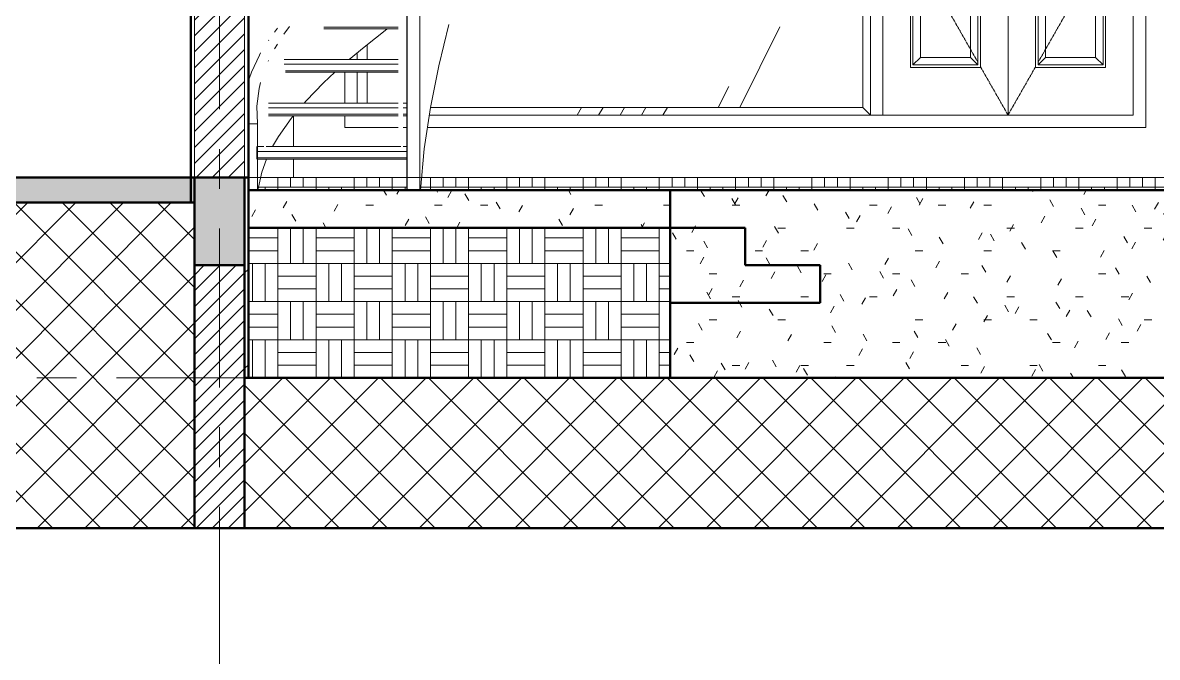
# Model space of a CAD drawing. Header units: millimetres. Extents: x 2164007 to 2324354, y -2513385 to -2308978.
# Drawn here: x 2219618 to 2224151, y -2465301 to -2462767 of the extents above; entities that cross this region are included whole.
import ezdxf

# ---------------------------------------------------------------- set-up
doc = ezdxf.new("R2010")
doc.units = ezdxf.units.MM
doc.linetypes.add('Dash 1_16_', pattern=[3.175, 1.5875, -1.5875])
doc.linetypes.add('Grid Line', pattern=[22.224999999999994, 12.7, -3.174999999999999, 3.174999999999999, -3.174999999999999])
for name, color, linetype, lineweight in [('A-DETL-GENF', 8, 'Continuous', 9), ('A-DETL-WIDE', 214, 'Continuous', 50), ('A-FLOR', 8, 'Continuous', 13), ('A-FLOR-PATT', 8, 'Continuous', 13), ('A-GLAZ', 8, 'Continuous', 13), ('A-WALL', 113, 'Continuous', 20), ('A-WALL-PATT', 8, 'Continuous', 50), ('S-GRID', 8, 'Continuous', 9), ('S-STRS', 8, 'Continuous', 9)]:
    doc.layers.add(name, color=color, linetype=linetype, lineweight=lineweight)
pattern_1 = [(45, (2224097.582859662, -2460935.894721178), (-31.81980515339464, 31.81980515339464), [])]
pattern_2 = [(0, (2224097.582859662, -2460935.894721178), (365.76, 91.44), [30.175, -244.145, 30.175, -244.145, -1463.04]), (0, (2224097.582859662, -2460935.894721178), (365.76, 91.44), [-548.64, 30.175, -518.465, 30.175, -244.145, -640.08]), (0, (2224097.582859662, -2460935.894721178), (365.76, 91.44), [-1371.6, 30.175, -152.705, 30.175, -427.025]), (120, (2224234.742859662, -2460890.174721178), (-262.069362922049, 271.0374516881963), [30.17499999999999, -244.1449999999999, 30.17499999999999, -1707.184999999999]), (120, (2224234.742859662, -2460890.174721178), (-262.069362922049, 271.0374516881963), [-304.4949999999998, -244.1449999999999, 30.17499999999999, -518.4649999999996, -914.3999999999995]), (120, (2224234.742859662, -2460890.174721178), (-262.069362922049, 271.0374516881963), [-1097.279999999999, 30.17499999999999, -244.1449999999999, 30.17499999999999, -609.9049999999995]), (120, (2224234.742859662, -2460890.174721178), (-262.069362922049, 271.0374516881963), [-1401.774999999999, -152.7049999999999, 30.17499999999999, -427.0249999999997]), (240, (2224280.462859662, -2460707.294721178), (-103.6906370779508, -362.4774516881963), [30.175, -244.145, 30.175, -1707.185]), (240, (2224280.462859662, -2460707.294721178), (-103.6906370779508, -362.4774516881963), [-304.495, -244.145, 30.175, -518.465, -914.4]), (240, (2224280.462859662, -2460707.294721178), (-103.6906370779508, -362.4774516881963), [-1097.28, 30.175, -244.145, 30.175, -609.905]), (240, (2224280.462859662, -2460707.294721178), (-103.6906370779508, -362.4774516881963), [-1401.775, -152.705, 30.175, -427.025])]

# ---------------------------------------------------------------- blocks, each defined once
blk = doc.blocks.new('cua so 3200x1850x60 - S4-1124333-mc 1-1')
at = {"layer": 'A-GLAZ', "lineweight": 9}
h = blk.add_hatch(dxfattribs=at)
h.set_pattern_fill('FP_3', color=256, style=0, pattern_type=2)
h.set_pattern_definition([(65.905, (1702.603, 2564.3), (-822.9527693669198, 2760.294080781306), [1119.907, -671.944, 1119.907, -2096.618]), (65.905, (1702.603, 2564.3), (-822.9527693669198, 2760.294080781306), [-2911.757, -671.944, 447.963, -976.711]), (65.905, (1651.487, 2621.45), (-822.9527693669198, 2760.294080781306), [895.925, -1119.907, 671.944, -2320.599]), (65.905, (1651.487, 2621.45), (-822.9527693669198, 2760.294080781306), [-2687.776, -671.944, 783.935, -864.72]), (65.905, (1651.487, 2792.9), (-822.9527693669198, 2760.294080781306), [671.944, -1343.888, 447.963, -2544.58]), (65.905, (1651.487, 2792.9), (-822.9527693669198, 2760.294080781306), [-2463.795, -671.944, 1007.916, -864.72]), (65.905, (1804.836, 2621.45), (-822.9527693669198, 2760.294080781306), [671.944, -1343.888, 559.953, -2432.59]), (65.905, (1958.186, 2792.9), (-822.9527693669198, 2760.294080781306), [335.972, -1679.86, 223.981, -2768.562]), (65.905, (1702.603, 3078.65), (-822.9527693669198, 2760.294080781306), [223.981, -1679.86, 223.981, -2880.552]), (65.905, (1702.603, 3078.65), (-822.9527693669198, 2760.294080781306), [-2127.823, -895.925, 559.953, -1424.674]), (65.905, (2622.701, 2907.2), (-822.9527693669198, 2760.294080781306), [1119.907, -1679.86, 1343.888, -887.118]), (65.905, (2622.701, 2735.75), (-822.9527693669198, 2760.294080781306), [1567.869, -1119.907, 1679.86, -663.137]), (65.905, (2724.934, 2792.9), (-822.9527693669198, 2760.294080781306), [1791.851, -895.925, 1343.888, -976.711]), (65.905, (2878.283, 2964.35), (-822.9527693669198, 2760.294080781306), [1119.907, -1567.869, 895.925, -1424.674]), (65.905, (2724.934, 3307.25), (-822.9527693669198, 2760.294080781306), [559.953, -2239.813, 671.944, -1536.664]), (65.905, (3031.633, 3135.8), (-822.9527693669198, 2760.294080781306), [447.963, -2239.813, 447.963, -1872.636])])
h.paths.add_polyline_path([(-1664.892379015092, 297.6190476190449), (-1624.892379015088, 297.6190476190449), (-1624.892379015088, 420.6285714285711), (-1664.892379015092, 420.6285714285711)], flags=0)
h.paths.add_polyline_path([(-1624.892379015088, 471.4285714285725), (-1624.892379015088, 530.8966803591981), (-1657.892351724039, 503.6907233053229), (-1664.892379015092, 497.7870970723428), (-1664.892379015092, 471.4285714285725), (-1657.892351724039, 471.4285714285725)], flags=0)
h.paths.add_polyline_path([(-1664.892379015092, 893.609763090089), (-1638.978300008123, 913.276454980859), (-1638.978300008123, 1646.854730098672), (-1664.892379015092, 1623.289801137862), (-1664.892379015092, 900.9870927892517)], flags=0)
h.paths.add_polyline_path([(-1664.892379015092, 1697.13288379876), (-1624.892379015088, 1729.548996956753), (-1624.892379015088, 2720.000000000001), (-1664.892379015092, 2750.000000000001), (-1664.892379015092, 1726.20555555556)], flags=0)
h = blk.add_hatch(dxfattribs=at)
h.set_pattern_fill('FP_2', color=256, style=0, pattern_type=2)
h.set_pattern_definition([(63.435, (1707.224, 2564.3), (-920.0997168973379, 2760.290932305043), [1143, -685.8, 1143, -685.8, -1454.051]), (63.435, (1707.224, 2564.3), (-920.0997168973379, 2760.290932305043), [-3657.6, 457.2, -996.8510000000001]), (63.435, (1650.074, 2621.45), (-920.0997168973379, 2760.290932305043), [914.4, -1143, 685.8, -685.8, -1682.651]), (63.435, (1650.074, 2621.45), (-920.0997168973379, 2760.290932305043), [-3429, 800.1, -882.551]), (63.435, (1650.074, 2792.9), (-920.0997168973379, 2760.290932305043), [685.8, -1371.6, 457.2, -685.8, -1911.251]), (63.435, (1650.074, 2792.9), (-920.0997168973379, 2760.290932305043), [-3200.4, 1028.7, -882.551]), (63.435, (1821.524, 2621.45), (-920.0997168973379, 2760.290932305043), [685.8, -1371.6, 571.5, -2482.751]), (63.435, (1992.974, 2792.9), (-920.0997168973379, 2760.290932305043), [342.9, -1714.5, 228.6, -2825.651]), (63.435, (1707.224, 3078.65), (-920.0997168973379, 2760.290932305043), [228.6, -1714.5, 228.6, -914.4, -2025.551]), (63.435, (1707.224, 3078.65), (-920.0997168973379, 2760.290932305043), [-3086.1, 571.5, -1454.051]), (63.435, (2735.924, 2907.2), (-920.0997168973379, 2760.290932305043), [1143, -1714.5, 1371.6, -905.4110000000001]), (63.435, (2735.924, 2735.75), (-920.0997168973379, 2760.290932305043), [1600.2, -1143, 1714.5, -676.811]), (63.435, (2850.224, 2792.9), (-920.0997168973379, 2760.290932305043), [1828.8, -914.4, 1371.6, -996.8510000000001]), (63.435, (3021.674, 2964.35), (-920.0997168973379, 2760.290932305043), [1143, -1600.2, 914.4, -1454.051]), (63.435, (2850.224, 3307.25), (-920.0997168973379, 2760.290932305043), [571.5, -2286, 685.8, -1568.351]), (63.435, (3193.124, 3135.8), (-920.0997168973379, 2760.290932305043), [457.2, -2286, 457.2, -1911.251])])
h.paths.add_polyline_path([(355.1076209849124, 280.0000000000013), (355.1076209849124, 2720.000000000001), (-482.3999220680117, 2720.000000000001), (-482.3999220680117, 2309.895284958978), (-461.6223355119807, 2272.818781144539), (-433.084781109428, 2197.750545598907), (-419.1798835909987, 2135.635612309585), (-415.7667676273796, 2055.949518156811), (-415.5137895269067, 1702.044111827796), (-421.9915555028882, 1634.657799834422), (-439.9648127685725, 1567.271487841045), (-469.1888485820562, 1499.885175847671), (-509.2657665671806, 1432.498863854289), (-561.3314953594095, 1363.224116753604), (-619.6552623327173, 1297.726239867536), (-688.4648450918313, 1230.339927874162), (-776.4961007638958, 1153.790469628953), (-857.2766778139911, 1089.043323901007), (-971.717684840635, 1003.798473387549), (-1083.888159927277, 924.3378090936551), (-1216.891256601852, 832.9744899073033), (-1238.988665363817, 817.9366776855366), (-1265.769703736793, 740.2658217606422), (-1300.249696960848, 606.0006133131291), (-1339.961032889111, 440.189293249284), (-1372.694693162347, 280.0000000000013), (-337.8486976106021, 280.0000000000013)], flags=0)
h.paths.add_polyline_path([(-1561.690705967659, 297.6190476190449), (-1501.399654579588, 297.6190476190449), (-1501.399654579588, 420.6285714285711), (-1624.892379015088, 420.6285714285711), (-1624.892379015088, 297.6190476190449)], flags=0)
h.paths.add_polyline_path([(-1624.892379015088, 471.4285714285725), (-1501.399654579588, 471.4285714285725), (-1501.399654579588, 594.4380952380988), (-1544.422448947459, 594.4380952380988), (-1568.928847013389, 575.1346876027814), (-1624.892379015088, 530.8966803591981), (-1624.892379015088, 498.9843559758058)], flags=0)
h.paths.add_polyline_path([(-1613.259131084274, 932.3603206103205), (-1545.537693232495, 982.0456114248971), (-1545.537693232495, 1726.860748109623), (-1589.125209303661, 1689.995238095244), (-1613.259131084274, 1669.110883066247), (-1613.259131084274, 946.0246509774391)], flags=0)
h.paths.add_polyline_path([(-1521.088443476646, 999.4011171929238), (-1516.014535244795, 1003.002873666586), (-1515.21982075283, 1162.359183673478), (-1502.952377463282, 1286.508843537421), (-1479.777597576613, 1410.658503401367), (-1447.299818347201, 1534.808163265312), (-1447.299818347201, 1806.528026795783), (-1521.088443476646, 1746.896804405798), (-1521.088443476646, 1008.830781412407)], flags=0)
h.paths.add_polyline_path([(-1465.147130871984, 1039.08480285896), (-1465.123544265811, 1039.12827204472), (-1465.147130871984, 1039.111528893762)], flags=0)
h.paths.add_polyline_path([(-1464.847096296522, 1039.291737585051), (-1447.299818347201, 1051.394146617417), (-1447.299818347201, 1291.227562734246), (-1449.788775509674, 1277.092063492069), (-1463.797199290522, 1132.250793650799), (-1464.84672315628, 1039.324775839773)], flags=0)
h.paths.add_polyline_path([(-1408.448447200549, 1208.809477256475), (-1388.884563100258, 1288.854539156049), (-1347.322130218988, 1428.592019658028), (-1347.322130218988, 1706.512083676588), (-1393.335000461333, 1548.565768353196), (-1408.448447200549, 1483.350232748356), (-1408.448447200549, 1216.433904235412)], flags=0)
h.paths.add_polyline_path([(-1059.635175691397, 1340.476190476191), (-1046.450848298716, 1340.476190476191), (-1046.450848298716, 1463.485714285715), (-1077.604142799685, 1463.485714285715), (-1086.022795854682, 1386.846948655714), (-1094.703421983412, 1340.476190476191), (-1078.131022119532, 1340.476190476191)], flags=0)
h.paths.add_polyline_path([(-1022.573406863072, 1354.120401775542), (-952.4880072289426, 1408.047544964586), (-952.4880072289426, 1463.485714285715), (-1022.573406863072, 1463.485714285715), (-1022.573406863072, 1361.540754514599)], flags=0)
h.paths.add_polyline_path([(-927.1838303971881, 1428.240582463338), (-883.7796509599598, 1463.485714285715), (-927.1838303971881, 1463.485714285715), (-927.1838303971881, 1432.092724108636)], flags=0)
h.paths.add_polyline_path([(-1323.352529394173, 1501.357483824437), (-1272.726955594152, 1650.957713759223), (-1256.620882978293, 1707.216717075877), (-1245.72346497405, 1750.383642498986), (-1245.72346497405, 1962.469519222182), (-1264.759868981574, 1948.719938268032), (-1273.651085439501, 1926.202421308393), (-1323.352529394173, 1779.277547842997), (-1323.352529394173, 1506.116443917955)], flags=0)
h.paths.add_polyline_path([(-834.9198566827458, 1514.285714285716), (-823.7528006250666, 1514.285714285716), (-782.2569714685767, 1550.527253822037), (-782.2569714685767, 1637.295238095241), (-837.619976041519, 1637.295238095241), (-837.0815335514641, 1514.285714285716)], flags=0)
h.paths.add_polyline_path([(-952.4880072289426, 1514.285714285716), (-952.4880072289426, 1637.295238095241), (-1022.573406863072, 1637.295238095241), (-1022.573406863072, 1514.285714285716)], flags=0)
h.paths.add_polyline_path([(-863.916175980584, 1514.285714285716), (-863.916175980584, 1637.295238095241), (-927.1838303971881, 1637.295238095241), (-927.1838303971881, 1514.285714285716)], flags=0)
h.paths.add_polyline_path([(-1058.767297524075, 1514.285714285716), (-1046.450848298716, 1514.285714285716), (-1046.450848298716, 1637.295238095241), (-1058.767297524075, 1637.295238095241), (-1058.767297524075, 1536.961130763143)], flags=0)
h.paths.add_polyline_path([(-755.420503139947, 1575.796840882489), (-708.9132553600501, 1620.456147957184), (-708.9132553600501, 1637.295238095241), (-755.420503139947, 1637.295238095241), (-755.420503139947, 1590.834655695214)], flags=0)
h.paths.add_polyline_path([(-1424.540512856071, 1601.56050256477), (-1405.431901708534, 1658.957823129251), (-1345.95234975173, 1811.148432464604), (-1345.95234975173, 1886.000715452129), (-1424.540512856071, 1824.509041722835), (-1424.540512856071, 1609.269752631069)], flags=0)
h.paths.add_polyline_path([(-1022.573406863072, 1688.095238095238), (-952.4880072289426, 1688.095238095238), (-952.4880072289426, 1811.104761904764), (-1022.573406863072, 1811.104761904764), (-1022.573406863072, 1796.455324459978)], flags=0)
h.paths.add_polyline_path([(-1058.767297524075, 1688.095238095238), (-1046.450848298716, 1688.095238095238), (-1046.450848298716, 1811.104761904764), (-1058.767297524075, 1811.104761904764), (-1058.767297524075, 1796.455324459978)], flags=0)
h.paths.add_polyline_path([(-681.9975548829589, 1688.095238095238), (-645.1450336576156, 1688.870816714171), (-645.1450336576156, 1811.104761904764), (-681.9975548829589, 1811.104761904764), (-681.9975548829589, 1796.455324459978)], flags=0)
h.paths.add_polyline_path([(-708.9132553600501, 1688.095238095238), (-708.9132553600501, 1811.104761904764), (-755.420503139947, 1811.104761904764), (-755.420503139947, 1688.095238095238), (-745.7960337296196, 1688.095238095238)], flags=0)
h.paths.add_polyline_path([(-927.1838303971881, 1688.095238095238), (-863.916175980584, 1688.095238095238), (-863.916175980584, 1811.104761904764), (-927.1838303971881, 1811.104761904764), (-927.1838303971881, 1796.455324459978)], flags=0)
h.paths.add_polyline_path([(-782.2569714685767, 1688.095238095238), (-782.2569714685767, 1811.104761904764), (-837.619976041519, 1811.104761904764), (-837.619976041519, 1688.095238095238)], flags=0)
h.paths.add_polyline_path([(-618.6124984392999, 1721.172750135096), (-592.0478104669317, 1754.827364290096), (-592.0478104669317, 1811.104761904764), (-618.6124984392999, 1811.104761904764), (-618.6124984392999, 1731.938594883283)], flags=0)
h.paths.add_polyline_path([(-1624.892379015088, 1729.548996956753), (-1561.690705967659, 1779.795301330254), (-1443.128130181899, 1869.495361449009), (-1305.73083622459, 1969.887678875591), (-1266.241897857039, 1998.452023906324), (-1203.766115035774, 2182.350000000002), (-1188.186639490371, 2231.516715155175), (-1194.742835345833, 2263.323587335701), (-1243.857456027226, 2464.482160147497), (-1266.623359210071, 2553.07476001391), (-1323.288090904743, 2720.000000000001), (-1624.892379015088, 2720.000000000001), (-1624.892379015088, 1762.415873015877)], flags=0)
h.paths.add_polyline_path([(-566.354255339436, 1791.903852601532), (-553.9764039488372, 1811.104761904764), (-566.354255339436, 1811.104761904764), (-566.354255339436, 1796.455324459978)], flags=0)
h.paths.add_polyline_path([(-1224.202827443406, 1835.631336492324), (-1214.970577481764, 1872.636660029458), (-1184.432033367273, 2006.803149366226), (-1224.202827443406, 1978.013408067756), (-1224.202827443406, 1868.219618521128)], flags=0)
h.paths.add_polyline_path([(-1325.273981279102, 1860.559087426293), (-1299.284171584891, 1922.140674612394), (-1325.273981279102, 1902.01409804937), (-1325.273981279102, 1864.373489597045)], flags=0)
h.paths.add_polyline_path([(-755.420503139947, 1861.904761904765), (-708.9132553600501, 1861.904761904765), (-708.9132553600501, 1984.914285714289), (-755.420503139947, 1984.914285714289)], flags=0)
h.paths.add_polyline_path([(-782.2569714685767, 1861.904761904765), (-782.2569714685767, 1984.914285714289), (-837.619976041519, 1984.914285714289), (-837.619976041519, 1861.904761904765)], flags=0)
h.paths.add_polyline_path([(-1022.573406863072, 1861.904761904765), (-952.4880072289426, 1861.904761904765), (-952.4880072289426, 1984.914285714289), (-1022.573406863072, 1984.914285714289), (-1022.573406863072, 1926.202421308393)], flags=0)
h.paths.add_polyline_path([(-1058.767297524075, 1861.904761904765), (-1057.871224253503, 1861.904761904765), (-1058.767297524075, 1926.202421308393)], flags=0)
h.paths.add_polyline_path([(-526.1205943832757, 1861.904761904765), (-524.9528364484842, 1861.904761904765), (-522.2721880935676, 1867.371616815842), (-522.2721880935676, 1920.485324617391), (-526.1205943832757, 1926.202421308393), (-526.1205943832757, 1873.042534071356)], flags=0)
h.paths.add_polyline_path([(-681.9975548829589, 1861.904761904765), (-645.1450336576156, 1861.904761904765), (-645.1450336576156, 1984.914285714289), (-681.9975548829589, 1984.914285714289)], flags=0)
h.paths.add_polyline_path([(-592.0478104669317, 1861.904761904765), (-592.0478104669317, 1984.914285714289), (-618.6124984392999, 1984.914285714289), (-618.6124984392999, 1861.904761904765)], flags=0)
h.paths.add_polyline_path([(-550.5337678192789, 1861.904761904765), (-550.6158122861073, 1971.589359801307), (-559.2259099595916, 1984.914285714289), (-566.354255339436, 1984.914285714289), (-566.354255339436, 1861.904761904765)], flags=0)
h.paths.add_polyline_path([(-927.1838303971881, 1861.904761904765), (-863.916175980584, 1861.904761904765), (-863.916175980584, 1984.914285714289), (-927.1838303971881, 1984.914285714289)], flags=0)
h.paths.add_polyline_path([(-1224.210757458816, 2030.868659650285), (-1171.26515733321, 2071.934302288314), (-1163.727713834755, 2112.856147479681), (-1174.510527990693, 2165.168128263247), (-1212.121420885831, 2073.71904761905), (-1224.210757458816, 2045.460946001684), (-1224.210757458816, 2037.508730158734)], flags=0)
h.paths.add_polyline_path([(-708.9132553600501, 2035.714285714286), (-708.9132553600501, 2158.72380952381), (-755.420503139947, 2158.72380952381), (-755.420503139947, 2035.714285714286), (-745.7960337296196, 2035.714285714286)], flags=0)
h.paths.add_polyline_path([(-681.9975548829589, 2035.714285714286), (-645.1450336576156, 2035.714285714286), (-645.9700545942732, 2100.055337003155), (-681.9975548829589, 2138.932752823884), (-681.9975548829589, 2055.949518156811)], flags=0)
h.paths.add_polyline_path([(-594.076167457677, 2035.714285714286), (-618.6124984392999, 2066.675218290477), (-618.6124984392999, 2035.714285714286)], flags=0)
h.paths.add_polyline_path([(-782.2569714685767, 2035.714285714286), (-782.2569714685767, 2158.72380952381), (-837.619976041519, 2158.72380952381), (-837.619976041519, 2035.714285714286)], flags=0)
h.paths.add_polyline_path([(-927.1838303971881, 2035.714285714286), (-863.916175980584, 2035.714285714286), (-863.916175980584, 2158.72380952381), (-927.1838303971881, 2158.72380952381), (-927.1838303971881, 2055.949518156811)], flags=0)
h.paths.add_polyline_path([(-1058.767297524075, 2035.714285714286), (-1058.142940015848, 2035.714285714286), (-1058.767297524075, 2055.949518156811)], flags=0)
h.paths.add_polyline_path([(-952.4880072289426, 2035.714285714286), (-952.4880072289426, 2158.72380952381), (-980.4859791036911, 2158.72380952381), (-1022.573406863072, 2126.542292494732), (-1022.573406863072, 2035.714285714286)], flags=0)
h.paths.add_polyline_path([(-1013.627008055099, 2209.523809523812), (-998.6347511035018, 2209.523809523812), (-903.1807680370143, 2290.980952380958), (-874.2854781470483, 2316.831666803823), (-893.7102439546572, 2332.533333333334), (-1035.07968330012, 2332.533333333334), (-1035.07968330012, 2209.523809523812)], flags=0)
h.paths.add_polyline_path([(-1058.767297524075, 2209.523809523812), (-1058.142940015848, 2209.523809523812), (-1058.767297524075, 2315.443711853646)], flags=0)
h.paths.add_polyline_path([(-837.619976041519, 2209.523809523812), (-782.2569714685767, 2209.523809523812), (-782.2569714685767, 2237.546219560539), (-831.071876029214, 2279.96741459627), (-837.619976041519, 2274.481253200891), (-837.619976041519, 2218.560317460318)], flags=0)
h.paths.add_polyline_path([(-754.2530608301529, 2209.523809523812), (-752.7861723395499, 2209.523809523812), (-755.420503139947, 2212.040567858252), (-755.420503139947, 2209.523809523812)], flags=0)
h.paths.add_polyline_path([(-904.3653474626608, 2209.523809523812), (-863.916175980584, 2209.523809523812), (-863.916175980584, 2252.449641484551), (-915.8610833549736, 2209.523809523812), (-911.5984289670117, 2209.523809523812)], flags=0)
h.paths.add_polyline_path([(-1035.07968330012, 2383.333333333335), (-951.3121115156864, 2383.333333333335), (-951.3121115156864, 2506.342857142859), (-1035.07968330012, 2506.342857142859), (-1035.07968330012, 2445.190808702062)], flags=0)
h.paths.add_polyline_path([(-1058.767297524075, 2383.333333333335), (-1058.142940015848, 2383.333333333335), (-1058.767297524075, 2445.190808702062)], flags=0)
h.paths.add_polyline_path([(-592.0478104669317, 2459.387530039796), (-592.0478104669317, 2527.618711635745), (-598.5073205769071, 2518.498036944818), (-598.5073205769071, 2466.851470396456)], flags=0)
h.paths.add_polyline_path([(-658.0108617200601, 2546.131695405757), (-642.9881059966914, 2566.167462359184), (-624.7903325093407, 2595.253174603179), (-624.7903325093407, 2720.000000000001), (-658.0108617200601, 2720.000000000001), (-658.0108617200601, 2547.185118815771)], flags=0)
h.paths.add_polyline_path([(-684.8419575225258, 2553.901987404945), (-684.8419575225258, 2720.000000000001), (-727.9643732972046, 2720.000000000001), (-727.9643732972046, 2592.342339088671), (-708.4400665080359, 2574.937905550479)], flags=0)
h.paths.add_polyline_path([(-951.3121115156864, 2557.142857142861), (-951.3121115156864, 2720.000000000001), (-989.2771457079962, 2720.000000000001), (-989.2771457079962, 2557.142857142861)], flags=0)
h.paths.add_polyline_path([(-1012.174701868006, 2557.142857142861), (-1012.174701868006, 2720.000000000001), (-1022.479368414611, 2720.000000000001), (-1035.07968330012, 2630.487411321352), (-1035.07968330012, 2557.142857142861)], flags=0)
h.paths.add_polyline_path([(-754.8826090257395, 2616.289738770339), (-754.8826090257395, 2720.000000000001), (-807.1660912150054, 2720.000000000001), (-807.1660912150054, 2658.896936343057), (-755.6730489459709, 2616.933889244648)], flags=0)
h.paths.add_polyline_path([(-598.5073205769071, 2633.725430803557), (-575.7593889390265, 2677.595561655754), (-575.7593889390265, 2720.000000000001), (-598.5073205769071, 2720.000000000001), (-598.5073205769071, 2653.084126984129)], flags=0)
h.paths.add_polyline_path([(-833.7090259081007, 2680.527478443038), (-833.7090259081007, 2720.000000000001), (-894.2553721179172, 2720.000000000001), (-894.2553721179172, 2718.2074584443), (-838.422100019364, 2684.368287651314)], flags=0)
h = blk.add_hatch(dxfattribs=at)
h.set_pattern_fill('FP_4', color=256, style=0, pattern_type=2)
h.set_pattern_definition([(58.997, (1707.224, 2616.123), (-920.0859164882585, 2296.706267481752), [992.4019999999998, -595.4409999999999, 992.4019999999998, -1857.911]), (58.997, (1707.224, 2616.123), (-920.0859164882585, 2296.706267481752), [-2580.244999999999, -595.4409999999999, 396.961, -865.5089999999998]), (58.997, (1650.074, 2663.674), (-920.0859164882585, 2296.706267481752), [793.9219999999999, -992.4019999999998, 595.4409999999999, -2056.392]), (58.997, (1650.074, 2663.674), (-920.0859164882585, 2296.706267481752), [-2381.764999999999, -595.4409999999999, 694.6809999999999, -766.2689999999998]), (58.997, (1650.074, 2806.329), (-920.0859164882585, 2296.706267481752), [595.4409999999999, -1190.882, 396.961, -2254.872]), (58.997, (1650.074, 2806.329), (-920.0859164882585, 2296.706267481752), [-2183.284, -595.4409999999999, 893.1619999999998, -766.2689999999998]), (58.997, (1821.524, 2663.674), (-920.0859164882585, 2296.706267481752), [595.4409999999999, -1190.882, 496.2009999999999, -2155.632]), (58.997, (1992.974, 2806.329), (-920.0859164882585, 2296.706267481752), [297.7209999999999, -1488.603, 198.48, -2453.352]), (58.997, (1707.224, 3044.088), (-920.0859164882585, 2296.706267481752), [198.48, -1488.603, 198.48, -2552.592999999999]), (58.997, (1707.224, 3044.088), (-920.0859164882585, 2296.706267481752), [-1885.564, -793.9219999999999, 496.2009999999999, -1262.47]), (58.997, (2735.924, 2901.433), (-920.0859164882585, 2296.706267481752), [992.4019999999998, -1488.603, 1190.882, -786.1169999999998]), (58.997, (2735.924, 2758.778), (-920.0859164882585, 2296.706267481752), [1389.363, -992.4019999999998, 1488.603, -587.6369999999998]), (58.997, (2850.224, 2806.329), (-920.0859164882585, 2296.706267481752), [1587.843, -793.9219999999999, 1190.882, -865.5089999999998]), (58.997, (3021.674, 2948.984), (-920.0859164882585, 2296.706267481752), [992.4019999999998, -1389.363, 793.9219999999999, -1262.47]), (58.997, (2850.224, 3234.294), (-920.0859164882585, 2296.706267481752), [496.2009999999999, -1984.804, 595.4409999999999, -1361.71]), (58.997, (3193.124, 3091.639), (-920.0859164882585, 2296.706267481752), [396.961, -1984.804, 396.961, -1659.431])])
h.paths.add_polyline_path([(-337.8486976106021, 249.9999999999995), (385.1076209849142, 249.9999999999995), (355.1076209849124, 280.0000000000013), (-1372.767609791394, 280.0000000000013), (-1377.343737233779, 249.9999999999995), (-1153.743369848642, 249.9999999999995)], flags=0)
at = {"layer": 'A-GLAZ'}
for p, q in [((-1349.296661689299, 2800), (-1714.892379015082, 2800)), ((-1714.892379015082, 2800), (-1714.892379015082, 1654.035100955438)), ((-1070.331260614323, 2800), (-1077.421647690973, 2800)), ((-1012.174701868003, 2800), (-1017.982286798043, 2800)), ((-919.9670122860846, 2800), (-989.277145707993, 2800)), ((-833.7090259080974, 2800), (-894.2553721179146, 2800)), ((-754.8826090257344, 2800), (-807.1660912150003, 2800)), ((-684.8419575225215, 2800), (-727.9643732972015, 2800)), ((-624.7903325093364, 2800), (-658.0108617200548, 2800)), ((-575.7593889390217, 2800), (-598.5073205769014, 2800)), ((-538.5914523234342, 2800), (-550.4759890314256, 2800)), ((1485.107620984918, 2800), (-470.3653092381299, 2800)), ((1485.107620984918, 200), (1485.107620984918, 2800)), ((-1664.892379015082, 2750), (-1664.892379015082, 1697.132883798761)), ((-1664.892379015082, 2750), (-1333.041304948946, 2750)), ((-1664.892379015083, 2750), (-1624.892379015084, 2720)), ((-1323.288090904734, 2720), (-1624.892379015084, 2720)), ((-1624.892379015084, 2720), (-1624.892379015084, 1729.548996956747)), ((-1075.751736081806, 2750), (-1074.350815890501, 2750)), ((-1012.174701868002, 2720), (-1022.479368414606, 2720)), ((-1020.480566734461, 2750), (-1012.174701868001, 2750)), ((-989.2771457079908, 2750), (-951.3121115156792, 2750)), ((-951.3121115156798, 2720), (-989.2771457079915, 2720)), ((-943.6450509916805, 2750), (-919.9670122860828, 2750)), ((-894.2553721179128, 2750), (-833.7090259080956, 2750)), ((-833.7090259080957, 2720), (-894.2553721179133, 2720)), ((-807.1660912149982, 2750), (-754.8826090257324, 2750)), ((-754.8826090257328, 2720), (-807.1660912149987, 2720)), ((-727.9643732971996, 2750), (-684.8419575225192, 2750)), ((-684.8419575225195, 2720), (-727.9643732971998, 2720)), ((-658.0108617200528, 2750), (-624.7903325093341, 2750)), ((-624.7903325093345, 2720), (-658.0108617200533, 2720)), ((-598.5073205768995, 2750), (-575.7593889390199, 2750)), ((-575.75938893902, 2720), (-598.5073205768998, 2720)), ((-550.4759890314238, 2750), (-545.2657277617514, 2750)), ((355.1076209849169, 2720), (-482.399922068008, 2720)), ((-480.5273965823891, 2750), (1435.107620984918, 2750)), ((385.1076209849173, 2750), (355.1076209849168, 2720)), ((355.1076209849168, 279.9999999999994), (355.1076209849168, 2720)), ((385.1076209849173, 2750), (385.1076209849173, 2150.000000000003)), ((385.1076209849318, 2740), (435.1076209849167, 2740)), ((935.1076209849177, 2750), (435.1076209849172, 2750)), ((435.1076209849172, 2750), (435.1076209849172, 249.9999999999995)), ((935.1076209849177, 249.9999999999995), (935.1076209849177, 2750)), ((1435.107620984918, 2750), (935.1076209849175, 2750)), ((935.1076209849175, 2750), (935.1076209849175, 249.9999999999995)), ((1435.107620984918, 2750), (1435.107620984918, 249.9999999999995)), ((1435.107620984918, 249.9999999999995), (1435.107620984918, 2750)), ((545.107620984918, 2560), (545.107620984918, 439.9999999999999)), ((825.1076209849178, 2560), (545.107620984918, 2560)), ((555.107620984918, 2550), (815.107620984918, 2550)), ((555.107620984918, 450.0000000000001), (555.107620984918, 2550)), ((555.1076209849181, 2550), (585.1076209849173, 2520)), ((815.107620984918, 2550), (785.1076209849174, 2520)), ((815.107620984918, 2550), (815.107620984918, 450.0000000000001)), ((825.1076209849178, 439.9999999999999), (825.1076209849178, 2560)), ((1045.107620984918, 2560), (1045.107620984918, 439.9999999999999)), ((1325.107620984918, 2560), (1045.107620984918, 2560)), ((1055.107620984918, 2550), (1315.107620984918, 2550)), ((1055.107620984918, 450.0000000000001), (1055.107620984918, 2550)), ((1055.107620984918, 2550), (1085.107620984917, 2520)), ((1315.107620984918, 2550), (1285.107620984917, 2520)), ((1315.107620984918, 2550), (1315.107620984918, 450.0000000000001)), ((1325.107620984918, 439.9999999999999), (1325.107620984918, 2560)), ((785.1076209849174, 2520), (585.1076209849173, 2520)), ((585.1076209849173, 2520), (585.1076209849173, 479.9999999999997)), ((785.1076209849174, 479.9999999999997), (785.1076209849174, 2520)), ((1285.107620984918, 2520), (1085.107620984917, 2520)), ((1085.107620984917, 2520), (1085.107620984917, 479.9999999999997)), ((1285.107620984917, 479.9999999999997), (1285.107620984917, 2520)), ((385.1076209849181, 2150), (385.1076209849181, 249.9999999999995)), ((435.1076209849177, 2150), (385.1076209849181, 2150)), ((435.1076209849177, 2150), (435.1076209849177, 249.9999999999995)), ((-1664.892379015082, 1623.289801137854), (-1664.892379015082, 893.6097630900947)), ((-1624.892379015084, 530.8966803592043), (-1624.892379015084, 471.4285714285709)), ((-1664.892379015082, 497.7870970723441), (-1664.892379015082, 471.4285714285742)), ((555.1076209849181, 449.9999999999998), (585.1076209849173, 479.9999999999997)), ((585.1076209849173, 479.9999999999997), (785.1076209849174, 479.9999999999997)), ((785.1076209849174, 479.9999999999997), (815.107620984918, 449.9999999999998)), ((1055.107620984918, 449.9999999999998), (1085.107620984917, 479.9999999999997)), ((1085.107620984917, 479.9999999999997), (1285.107620984917, 479.9999999999997)), ((1285.107620984917, 479.9999999999997), (1315.107620984918, 449.9999999999998)), ((-1714.892379015082, 420.6285714285708), (-1714.892379015082, 297.619047619046)), ((-1664.892379015082, 420.6285714285727), (-1664.892379015082, 297.6190476190482)), ((-1624.892379015084, 420.6285714285697), (-1624.892379015084, 297.6190476190449)), ((545.107620984918, 439.9999999999999), (825.1076209849178, 439.9999999999999)), ((815.107620984918, 450.0000000000001), (555.107620984918, 450.0000000000001)), ((1045.107620984918, 439.9999999999999), (1325.107620984918, 439.9999999999999)), ((1315.107620984918, 450.0000000000001), (1055.107620984918, 450.0000000000001)), ((-1372.767609791386, 279.9999999999994), (355.1076209849167, 279.9999999999994)), ((355.1076209849168, 279.9999999999994), (385.1076209849173, 249.9999999999995)), ((-1714.892379015082, 246.8190476190489), (-1714.892379015082, 200)), ((-1377.343737233771, 249.9999999999995), (1435.107620984918, 249.9999999999995)), ((435.1076209849177, 249.9999999999995), (385.1076209849181, 249.9999999999995)), ((435.1076209849172, 249.9999999999995), (935.1076209849177, 249.9999999999995)), ((935.1076209849175, 249.9999999999995), (1435.107620984918, 249.9999999999995)), ((-1714.892379015082, 200), (-1501.399654579583, 200)), ((-1481.411781684971, 200), (-1465.571877807433, 200)), ((-1384.970616304416, 200), (1485.107620984918, 200))]:
    blk.add_line(p, q, dxfattribs=at)
at = {"layer": 'A-GLAZ', "linetype": 'Dash 1_16_', "lineweight": 9}
for p, q in [((935.1076209849174, 2750), (825.1076209849202, 2392.50000000001)), ((935.1076209849174, 2750), (1045.107620984914, 2392.50000000001)), ((815.1076209849169, 2359.999999999999), (555.1076209849222, 1515.000000000018)), ((1055.107620984919, 2359.999999999995), (1315.107620984918, 1514.999999999999)), ((545.1076209849201, 1482.500000000011), (435.1076209849158, 1124.999999999998)), ((1325.107620984917, 1482.500000000003), (1435.107620984918, 1124.999999999998)), ((435.1076209849159, 1124.999999999998), (545.1076209849202, 932.499999999991)), ((1435.107620984918, 1124.999999999998), (1325.107620984923, 932.5000000000063)), ((555.1076209849213, 914.9999999999893), (815.1546245101837, 459.917743830781)), ((1315.107620984917, 914.9999999999969), (1055.060617459657, 459.9177438307925)), ((825.1076209849195, 442.4999999999932), (935.1076209849174, 249.9999999999976)), ((1045.107620984917, 442.4999999999972), (935.1076209849174, 249.9999999999976))]:
    blk.add_line(p, q, dxfattribs=at)
blk = doc.blocks.new('Floors 2 - Floors 2-1072351-mc 1-1')
at = {"layer": 'A-FLOR', "lineweight": 50}
for p, q in [((-114.8923790149873, -200), (-414.892379014987, -200)), ((-414.892379014987, -200), (-414.8923790149846, -500.0000000000049)), ((-114.892379014987, -350), (-114.8923790149873, -200)), ((185.107620985013, -350), (-114.892379014987, -350)), ((185.1076209850133, -500.0000000000001), (185.107620985013, -350)), ((-414.8923790149846, -500.0000000000049), (185.1076209850133, -500.0000000000001))]:
    blk.add_line(p, q, dxfattribs=at)

msp = doc.modelspace()

# ---------------------------------------------------------------- hatches: boundary and pattern name
at = {"layer": 'A-DETL-GENF'}
msp.add_hatch(color=7, dxfattribs=at).paths.add_polyline_path([(2220304.066480647, -2463735.894721178), (2220504.066480647, -2463735.894721178), (2220504.066480647, -2463385.894721178), (2220304.066480647, -2463385.894721178), (2220304.066480647, -2463405.898752596)], flags=0)
h = msp.add_hatch(dxfattribs=at)
h.set_pattern_fill('FP_12', style=0, pattern_type=2)
h.set_pattern_definition([(45, (2224097.582859662, -2460935.894721178), (-95.4594154601839, 95.45941546018392), []), (135, (2224097.582859662, -2460935.894721178), (-95.45941546018392, -95.4594154601839), [])])
h.paths.add_polyline_path([(2237489.066480647, -2464785.894721178), (2237489.066480647, -2464185.894721178), (2232704.066480646, -2464185.894721178), (2232704.066480646, -2463535.894721178), (2230704.066480647, -2463535.894721178), (2230704.066480647, -2464785.894721178), (2233703.635573384, -2464785.894721178)], flags=0)
h.paths.add_polyline_path([(2230440.056884432, -2464785.894721178), (2230504.066480647, -2464785.894721178), (2230504.066480647, -2463535.894721178), (2230489.066480647, -2463535.894721178), (2230489.066480647, -2463485.894721178), (2225019.066480647, -2463485.894721178), (2225019.066480647, -2464185.894721178), (2225004.066480647, -2464186.446360774), (2225004.066480647, -2464785.894721178), (2228808.267539956, -2464785.894721178)], flags=0)
h.paths.add_polyline_path([(2224804.066480647, -2464785.894721178), (2224804.066480647, -2464185.894721178), (2220504.066480647, -2464185.894721178), (2220504.066480647, -2464785.894721178), (2223912.899506527, -2464785.894721178)], flags=0)
h.paths.add_polyline_path([(2220304.066480647, -2464785.894721178), (2220304.066480647, -2463485.894721178), (2218979.066480647, -2463485.894721178), (2218979.066480647, -2463735.894721178), (2218779.066480647, -2463735.894721178), (2218779.066480647, -2463485.894721178), (2214519.066480647, -2463485.894721178), (2214519.066480647, -2464185.894721178), (2214504.066480647, -2464185.894721178), (2214504.066480647, -2464785.894721178), (2219017.531473099, -2464785.894721178)], flags=0)
h.paths.add_polyline_path([(2214304.066480647, -2464785.894721178), (2214304.066480647, -2464185.894721178), (2208704.066480647, -2464185.894721178), (2208704.066480647, -2464785.894721178), (2214122.163439671, -2464785.894721178)], flags=0)
h = msp.add_hatch(dxfattribs=at)
h.set_pattern_fill('FP_1', style=0, pattern_type=2)
h.set_pattern_definition(pattern_1)
h.paths.add_polyline_path([(2220504.066480647, -2464785.894721178), (2220504.066480647, -2463735.894721178), (2220304.066480647, -2463735.894721178), (2220304.066480647, -2464785.894721178)], flags=0)
at = {"layer": 'A-FLOR-PATT', "lineweight": 9}
h = msp.add_hatch(dxfattribs=at)
h.set_pattern_fill('FP_5', color=256, style=0, pattern_type=2)
h.set_pattern_definition(pattern_2)
h.paths.add_polyline_path([(2226360.583523242, -2463485.894721178), (2230504.066480647, -2463485.894721178), (2230504.066480647, -2463385.894721178), (2225004.066480647, -2463385.894721178), (2225004.066480647, -2463485.894721178), (2225544.688851004, -2463485.894721178)], flags=0)
h.paths.add_polyline_path([(2214504.066480647, -2463485.894721178), (2218779.066480647, -2463485.894721178), (2218779.066480647, -2463385.894721178), (2214504.066480647, -2463385.894721178), (2214504.066480647, -2463484.228054512)], flags=0)
h.paths.add_polyline_path([(2218979.066480647, -2463485.894721178), (2220304.066480647, -2463485.894721178), (2220304.066480647, -2463385.894721178), (2218979.066480647, -2463385.894721178), (2218979.066480647, -2463409.644721178)], flags=0)
h = msp.add_hatch(dxfattribs=at)
h.set_pattern_fill('FP_5', color=256, style=0, pattern_type=2)
h.set_pattern_definition(pattern_2)
h.paths.add_polyline_path([(2220519.066480647, -2463585.894721178), (2222204.066480647, -2463585.894721178), (2222204.066480647, -2463435.894721178), (2220519.066480647, -2463435.894721178)], flags=0)
h = msp.add_hatch(dxfattribs=at)
h.set_pattern_fill('FP_5', color=256, style=0, pattern_type=2)
h.set_pattern_definition(pattern_2)
h.paths.add_polyline_path([(2223912.899506527, -2464185.894721178), (2224789.066480647, -2464185.894721178), (2224789.066480647, -2463435.894721178), (2222204.066480647, -2463435.894721178), (2222204.066480647, -2464185.894721178), (2222281.110162051, -2464185.894721178)], flags=0)
at = {"layer": 'A-WALL-PATT', "lineweight": 9}
h = msp.add_hatch(dxfattribs=at)
h.set_pattern_fill('FP_1', color=256, style=0, pattern_type=2)
h.set_pattern_definition(pattern_1)
h.paths.add_polyline_path([(2220504.066480647, -2463385.894721178), (2220504.066480647, -2460135.894721178), (2220304.066480647, -2460135.894721178), (2220304.066480647, -2463385.894721178), (2220445.347149516, -2463385.894721178)], flags=0)
h = msp.add_hatch(dxfattribs=at)
h.set_pattern_fill('FP_6', color=256, style=0, pattern_type=2)
h.set_pattern_definition([(45, (2224097.582859662, -2460935.894721178), (-190.7936730200978, 190.7936730200978), [])])
h.paths.add_polyline_path([(2220504.066480647, -2464185.894721178), (2220519.066480647, -2464185.894721178), (2220519.066480647, -2463385.894721178), (2220504.066480647, -2463385.894721178), (2220504.066480647, -2464175.549893592)], flags=0)
h = msp.add_hatch(dxfattribs=at)
h.set_pattern_fill('FP_7', color=256, style=0, pattern_type=2)
h.set_pattern_definition([(0, (2224904.066859662, -2464185.894721178), (152.4, 152.4), [152.4, -152.4]), (0, (2224904.066859662, -2464135.094721179), (152.4, 152.4), [152.4, -152.4]), (0, (2224904.066859662, -2464084.294721178), (152.4, 152.4), [152.4, -152.4]), (0, (2224904.066859662, -2464033.494721178), (152.4, 152.4), [152.4, -152.4]), (90, (2224904.066859662, -2464033.494721178), (-152.4, 152.4), [152.4, -152.4]), (90, (2224954.866859662, -2464033.494721178), (-152.4, 152.4), [152.4, -152.4]), (90, (2225005.666859662, -2464033.494721178), (-152.4, 152.4), [152.4, -152.4]), (90, (2225056.466859662, -2464033.494721178), (-152.4, 152.4), [152.4, -152.4])])
h.paths.add_polyline_path([(2220519.066480647, -2464185.894721178), (2222204.066480647, -2464185.894721178), (2222204.066480647, -2463585.894721178), (2220519.066480647, -2463585.894721178), (2220519.066480647, -2464174.774031523)], flags=0)
h.paths.add_polyline_path([(2221465.215489814, -2463435.894721178), (2224789.066480647, -2463435.894721178), (2224789.066480647, -2463385.894721178), (2221210.951943524, -2463385.894721178), (2221206.566727536, -2463435.894721178), (2221221.058761221, -2463435.894721178)], flags=0)
h.paths.add_polyline_path([(2220649.320817575, -2463435.894721178), (2221152.975944867, -2463435.894721178), (2221152.975944867, -2463385.894721178), (2220567.698132421, -2463385.894721178), (2220557.431641347, -2463435.894721178), (2220564.527125016, -2463435.894721178)], flags=0)

# ---------------------------------------------------------------- linework, layer by layer
at = {"layer": 'A-DETL-WIDE'}
for p, q in [((2220304.066480647, -2463385.894721178), (2220304.066480647, -2463735.894721178)), ((2220504.066480647, -2463385.894721178), (2220304.066480647, -2463385.894721178)), ((2220504.066480647, -2463735.894721178), (2220504.066480647, -2463385.894721178)), ((2220304.066480647, -2463485.894721178), (2218979.066480647, -2463485.894721178)), ((2220304.066480647, -2463735.894721178), (2220304.066480647, -2464785.894721178)), ((2220304.066480647, -2463735.894721178), (2220504.066480647, -2463735.894721178)), ((2220504.066480647, -2464785.894721178), (2220504.066480647, -2463735.894721178)), ((2224804.066480647, -2464185.894721178), (2220504.066480647, -2464185.894721178)), ((2214504.066480647, -2464785.894721178), (2220304.066480647, -2464785.894721178)), ((2220304.066480647, -2464785.894721178), (2220504.066480647, -2464785.894721178)), ((2220504.066480647, -2464785.894721178), (2224804.066480647, -2464785.894721178))]:
    msp.add_line(p, q, dxfattribs=at)
at = {"layer": 'A-FLOR', "lineweight": 50}
for p, q in [((2220304.066480647, -2463385.894721178), (2218979.066480647, -2463385.894721178)), ((2224789.066480647, -2463435.894721178), (2220519.066480647, -2463435.894721178)), ((2222204.066480647, -2463435.894721178), (2222204.066480647, -2464185.894721178)), ((2220519.066480647, -2463585.894721178), (2222204.066480647, -2463585.894721178))]:
    msp.add_line(p, q, dxfattribs=at)
at = {"layer": 'A-WALL', "lineweight": 50}
for p, q in [((2220519.066480647, -2464185.894721178), (2220519.066480647, -2459285.894721178)), ((2220289.066480647, -2459785.894721178), (2220289.066480647, -2463485.894721178)), ((2220504.066480647, -2463385.894721178), (2220519.066480647, -2463385.894721178))]:
    msp.add_line(p, q, dxfattribs=at)
at = {"layer": 'A-WALL', "lineweight": 13}
for p, q in [((2220304.066480647, -2460135.894721178), (2220304.066480647, -2463385.894721178)), ((2220504.066480647, -2460135.894721178), (2220504.066480647, -2463385.894721178))]:
    msp.add_line(p, q, dxfattribs=at)
at = {"layer": 'A-WALL'}
for p, q in [((2224104.066480647, -2460585.894721178), (2224104.066480647, -2463185.894721178)), ((2220904.066480647, -2463088.275673559), (2220904.066480647, -2462965.26614975)), ((2220699.066480647, -2463262.085197369), (2220699.066480647, -2463139.173434444)), ((2220904.066480647, -2463185.894721178), (2220904.066480647, -2463139.075673559)), ((2221117.559205083, -2463185.894721178), (2220904.066480647, -2463185.894721178)), ((2221153.386981855, -2463185.894721178), (2221137.547077977, -2463185.894721178)), ((2224104.066480647, -2463185.894721178), (2221233.988243358, -2463185.894721178)), ((2220699.066480647, -2463385.894721178), (2220699.066480647, -2463312.885197369)), ((2221153.058152264, -2463385.894721178), (2220567.698132421, -2463385.894721178)), ((2221210.951943524, -2463385.894721178), (2224789.066480647, -2463385.894721178))]:
    msp.add_line(p, q, dxfattribs=at)
at = {"layer": 'S-GRID', "linetype": 'Grid Line', "ltscale": 50}
for p, q in [((2220404.066480647, -2467557.981703835), (2220404.066480647, -2453547.494721178)), ((2207767.999992298, -2463385.894721178), (2240275.970022553, -2463385.894721178)), ((2207767.999992298, -2464185.894721178), (2239132.970022553, -2464185.894721178))]:
    msp.add_line(p, q, dxfattribs=at)
at = {"layer": 'S-STRS'}
for p, q in [((2221152.66544749, -2462622.849882256), (2221152.66544749, -2463435.894721178)), ((2221153.525795917, -2462676.405261388), (2221153.525795917, -2463435.894721178)), ((2221204.107267417, -2463435.894721178), (2221204.107267417, -2462676.405261388)), ((2220661.469189275, -2462812.722903297), (2220683.244490306, -2462782.834965328)), ((2220635.295193539, -2462789.63773637), (2220623.600204031, -2462804.704456167)), ((2221117.559205083, -2462785.10662594), (2220820.112541125, -2462785.10662594)), ((2221117.559205083, -2462791.45662594), (2220820.112541125, -2462791.45662594)), ((2220600.288429502, -2462836.893884387), (2220599.484387408, -2462838.064421283)), ((2220623.774880372, -2462872.071527677), (2220635.2085304, -2462852.767083366)), ((2220598.771461945, -2462920.358404316), (2220599.525458322, -2462918.738916329)), ((2220661.822863152, -2462914.46614975), (2221117.559205083, -2462914.46614975)), ((2220661.822863152, -2462933.51614975), (2221117.559205083, -2462933.51614975)), ((2221117.559205083, -2462958.91614975), (2220668.135511335, -2462958.91614975)), ((2221117.559205083, -2462965.26614975), (2220668.149185873, -2462965.26614975)), ((2220600.166959832, -2463088.275673559), (2221117.559205083, -2463088.275673559)), ((2221137.547077977, -2463088.275673559), (2221153.525795917, -2463088.275673559)), ((2220600.166959832, -2463107.325673559), (2221117.559205083, -2463107.325673559)), ((2221117.559205083, -2463132.725673559), (2220600.166959832, -2463132.725673559)), ((2221117.559205083, -2463139.075673559), (2220600.166959832, -2463139.075673559)), ((2221137.547077977, -2463107.325673559), (2221153.516160993, -2463107.325673559)), ((2221153.474399636, -2463132.725673559), (2221137.547077977, -2463132.725673559)), ((2221153.463959296, -2463139.075673559), (2221137.547077977, -2463139.075673559)), ((2220556.106841197, -2463170.823472567), (2220519.066480647, -2463170.823472567)), ((2220556.106841197, -2463435.894721178), (2220556.106841197, -2463170.823472567)), ((2220552.66544749, -2463262.085197369), (2220552.66544749, -2463312.885197369)), ((2220556.106841197, -2463281.135197369), (2220556.106841197, -2463262.085197369)), ((2220581.378139616, -2463262.085197369), (2220556.106841197, -2463262.085197369)), ((2220556.106841197, -2463281.135197369), (2221153.525795917, -2463281.135197369)), ((2221128.168249926, -2463262.085197369), (2220590.833384623, -2463262.085197369)), ((2221153.525795917, -2463262.085197369), (2221137.547077977, -2463262.085197369)), ((2221153.525795917, -2463262.085197369), (2221153.525795917, -2463281.135197369)), ((2220556.106841197, -2463306.535197369), (2221152.784844885, -2463306.535197369)), ((2221152.784844885, -2463312.885197369), (2220556.106841197, -2463312.885197369)), ((2221152.784844885, -2463312.885197369), (2221152.784844885, -2463306.535197369))]:
    msp.add_line(p, q, dxfattribs=at)
at = {"layer": 'S-STRS', "flags": 128}
for points in [[(2221206.566727536, -2463435.894721178), (2221221.058761221, -2463270.657322083), (2221246.263674438, -2463105.419922987), (2221280.129769005, -2462940.182523892), (2221319.900320309, -2462774.945124797)], [(2220922.14050795, -2462914.46614975), (2220982.244580538, -2462864.343006799), (2221072.625156686, -2462792.899042501), (2221074.498803426, -2462791.45662594)], [(2220568.156518689, -2462887.917467462), (2220563.371112223, -2462896.457134896), (2220531.282452109, -2462965.048719313), (2220517.649113041, -2463005.918407547)], [(2220556.106841197, -2463170.823472567), (2220553.012289757, -2463100.271502973), (2220561.850992936, -2463029.719533379), (2220567.450698335, -2463006.129318199)], [(2220741.519925015, -2463088.275673559), (2220750.191159138, -2463078.674899691), (2220819.784577112, -2463007.230935393), (2220864.537569914, -2462965.26614975)], [(2220615.902439103, -2463262.085197369), (2220639.585886324, -2463221.562828286), (2220689.816974544, -2463150.118863989), (2220698.507845384, -2463139.075673559)], [(2221153.525795917, -2463281.135197369), (2221152.750217407, -2463293.860984571), (2221152.784844885, -2463306.535197369)], [(2220556.593623946, -2463435.894721178), (2220572.460626086, -2463364.450756881), (2220591.352305043, -2463312.885197369)]]:
    msp.add_lwpolyline(points, dxfattribs=at)

# ---------------------------------------------------------------- block references
at = {"layer": 'A-FLOR'}
msp.add_blockref('Floors 2 - Floors 2-1072351-mc 1-1', (2222618.958859662, -2463385.894721178), dxfattribs=at)
at = {"layer": 'A-GLAZ'}
msp.add_blockref('cua so 3200x1850x60 - S4-1124333-mc 1-1', (2222618.958859662, -2463385.894721178), dxfattribs=at)

doc.saveas('drawing.dxf')
